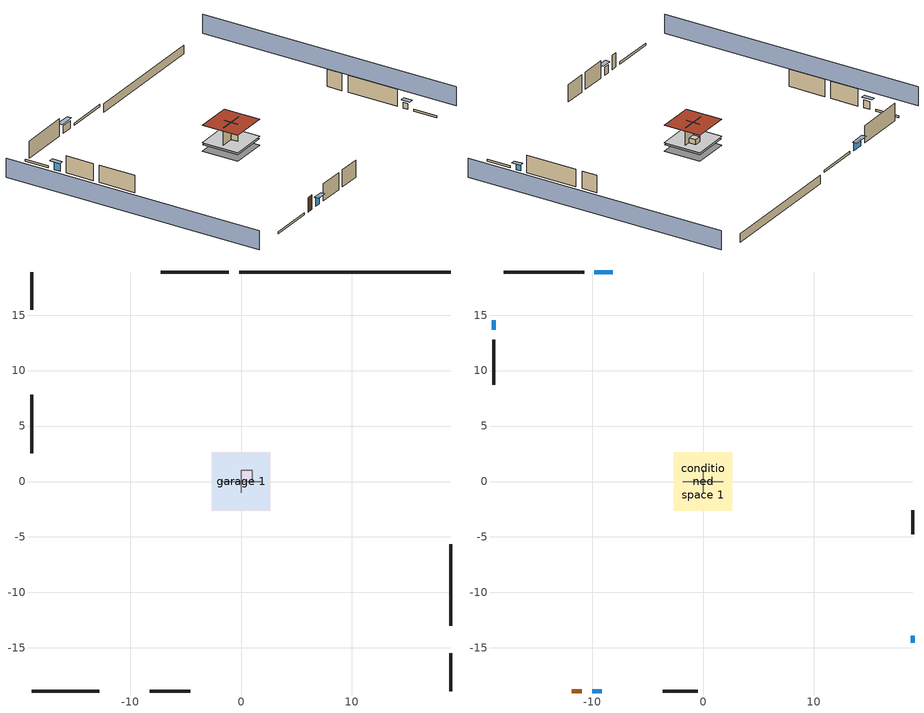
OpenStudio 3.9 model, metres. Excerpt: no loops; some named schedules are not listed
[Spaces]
garage 1
 floor foundation (Slab1 construction): -2.59,-2.59 -2.59,2.59 2.59,2.59 2.59,-2.59 z0
 wall outside (Wall1 construction): 18.89,-12.98 18.89,-5.67 z0.3:2.74
 wall outside (Wall2 construction): -8.22,-18.89 -4.56,-18.89 z0.3:2.74
 wall outside (Wall9 construction): -18.89,7.81 -18.89,2.54 z0.3:2.74
 wall to conditioned space 1 (Wall5 construction Reversed): 1.83,0 -1.83,0 z0.3:2.74
 wall to conditioned space 1 (Wall6 construction Reversed): 0,1.02 0,-1.02 z0.3:2.74
 roof outside (Roof1 construction): -2.59,2.59 -2.59,-2.59 2.59,-2.59 2.59,2.59 z2.74
crawlspace - vented 1
 floor foundation (Slab2 construction): -2.63,-2.63 -2.63,2.63 2.63,2.63 2.63,-2.63 z-0.91
 wall outside (RimJoist1 construction): -1.09,18.89 -7.22,18.89 z0.3:0.61
 wall outside (RimJoist2 construction): 18.89,-18.89 18.89,-15.47 z0.3:0.61
 wall outside (RimJoist3 construction): -18.89,-18.89 -12.76,-18.89 z0.3:0.61
 wall outside (RimJoist4 construction): -18.89,18.89 -18.89,15.47 z0.3:0.61
 wall foundation (FoundationWall1 construction): 18.89,18.89 -0.16,18.89 z-0.91:0.3
central ac and furnace airloop ret air space
 floor adiabatic (AdiabaticConst): 0,0 0,1 1,1 1,0 z0
 wall adiabatic (AdiabaticConst): 0,1 0,0 1,0 1,1 0,1 z0:1
 ceiling adiabatic (AdiabaticConst): 1,0 1,1 0,1 0,0 z1
conditioned space 1
 floor to crawlspace - vented 1 (Floor1 construction): -2.63,-2.63 -2.63,2.63 2.63,2.63 2.63,-2.63 z0.3
 wall outside (Wall3 construction): -10.71,18.89 -17.96,18.89 z0.3:2.74
 wall outside (Wall4 construction): 18.89,-4.74 18.89,-2.58 z0.3:2.74
 wall outside (Wall7 construction): -3.63,-18.89 -0.48,-18.89 z0.3:2.74
 wall outside (Wall8 construction): -18.89,12.76 -18.89,8.73 z0.3:2.74
 wall outside (AdiabaticWallConstruction): -8.15,18.89 -9.79,18.89 z0.3:1.37; 18.89,-14.55 18.89,-13.91 z0.3:1.13; -9.99,-18.89 -9.15,-18.89 / -18.89,14.54 -18.89,13.69 z0.3:1.43
 wall outside (AdiabaticWallConstruction 1): -11.83,-18.89 -10.92,-18.89 z0.3:2.34
 window (WindowConstruction): -8.15,18.89 -9.79,18.89 z0.3:1.37
 window (WindowConstruction 1): 18.89,-14.54 18.89,-13.91 z0.3:1.13
 window (WindowConstruction 2): -9.99,-18.89 -9.15,-18.89 z0.3:1.43
 window (WindowConstruction 3): -18.89,14.54 -18.89,13.69 z0.3:1.43
 door (Door): -11.83,-18.89 -10.92,-18.89 z0.3:2.34
 roof outside (Roof2 construction): -2.63,2.63 -2.63,-2.63 2.63,-2.63 2.63,2.63 z2.74
shading: -23.46,18.89 -23.46,-18.89 / 23.46,-18.89 23.46,18.89 z0:2.74; -10.09,18.89 -7.84,18.89 -7.84,19.5 -10.09,19.5 z1.68; 18.89,-13.61 18.89,-14.85 19.5,-14.85 19.5,-13.61 z1.43; -8.84,-18.89 -10.29,-18.89 -10.29,-19.5 -8.84,-19.5 z1.74; -18.89,13.38 -18.89,14.85 -19.5,14.85 -19.5,13.38 z1.74
[Site]
Portland Intl Arpt_OR: Latitude {deg}=45.59; Longitude {deg}=-122.6; Time Zone {hr}=-8; Elevation {m}=33; Terrain=Suburbs; Keep Site Location Information=Yes
[Site:GroundTemperature:Shallow]
10.2558, 8.96328, 8.85977, 9.47314, 11.9355, 14.3863, 16.5111, 17.8571, 17.9714, 16.8767, 14.8061, 12.4304
[Site:WaterMainsTemperature]
Calculation Method=Schedule; Temperature Schedule=mains temperature schedule
[Building]
Building 1
[Material] Roughness=Rough
Name | Thickness {m} | Conductivity {W/m-K} | Density {kg/m3} | Specific Heat {J/kg-K} | Thermal Absorptance | Solar Absorptance | Visible Absorptance
asphalt or fiberglass shingles | 0.00635 | 0.162714 | 1121.4 | 1465.45 | 0.9 | 0.85 | 0.85
roof rigid ins | 0.00254769 | 0.029427 | 32.04 | 1214.23 | 0.9 | 0.7 | 0.7
osb sheathing 0.5 in. | 0.0127 | 0.115458 | 512.64 | 1214.23 | 0.9 | 0.6 | 0.6
osb sheathing 0.75 in. | 0.01905 | 0.115458 | 512.64 | 1214.23 | 0.9 | 0.7 | 0.7
roof stud and cavity | 0.2032 | 0.151258 | 78.34581 | 1123.46 | 0.9 | 0.7 | 0.7
gypsum board | 0.0127 | 0.160291 | 801 | 837.4 | 0.9 | 0.6 | 0.6
aluminum siding | 0.009525 | 0.089435 | 177.822 | 1046.75 | 0.9 | 0.5 | 0.5
osb sheathing 0.5 in. 1 | 0.0127 | 0.115458 | 512.64 | 1214.23 | 0.9 | 0.7 | 0.7
wall stud and cavity | 0.1397 | 0.419005 | 139.0536 | 1170.24 | 0.9 | 0.6 | 0.6
wall stud and cavity 1 | 0.1397 | 0.549615 | 139.0536 | 1170.24 | 0.9 | 0.7 | 0.7
osb sheathing 0.5 in. 2; osb sheathing 0.5 in. 3 | 0.0127 | 0.115458 | 512.64 | 1214.23
wall stud and cavity 2 | 0.1397 | 0.506836 | 139.0536 | 1170.24 | 0.9 | 0.7 | 0.7
rim joist stud and cavity | 0.0508 | 0.178289 | 50.32683 | 1063.81 | 0.9 | 0.6 | 0.6
floor stud and cavity | 0.1397 | 0.923637 | 92.3553 | 1139.71 | 0.9 | 0.7 | 0.7
floor covering | 0.0127 | 0.0433444 | 54.468 | 1339.84 | 0.9 | 0.6 | 0.6
concrete 4.0 in. | 0.1016 | 1.803125 | 2242.8 | 837.4 | 0.9 | 0.7 | 0.7
concrete 8.0 in. | 0.2032 | 1.803125 | 2242.8 | 837.4 | 0.9 | 0.7 | 0.7
soil 0.5 in. | 0.0127 | 1.3848 | 1842.3 | 418.7 | 0.9 | 0.7 | 0.7
wood siding; wood siding 1 | 0.0254 | 0.102417 | 544.68 | 1172.36
wall rigid ins | 0.512978 | 0.029427 | 32.04 | 1214.23 | 0.9 | 0.7 | 0.7
wall stud and cavity 3 | 0.0889 | 0.380278 | 52.3479 | 1209.89 | 0.9 | 0.7 | 0.7
door material | 0.04445 | 0.0612267 | 512.64 | 1214.23 | 0.9 | 0.7 | 0.7
wall stud and cavity 4 | 0.0889 | 0.391764 | 83.0341 | 1211.67 | 0.9 | 0.7 | 0.7
furniture material conditioned space 1; furniture material garage 1 | 0.1524 | 0.115458 | 640.8 | 1214.23 | 0.9 | 0.6 | 0.6
[Construction]
Roof1 construction: asphalt or fiberglass shingles, roof rigid ins, osb sheathing 0.5 in.
Roof2 construction: asphalt or fiberglass shingles, osb sheathing 0.75 in., roof stud and cavity, gypsum board
Wall1 construction; Wall2 construction: aluminum siding, osb sheathing 0.5 in. 1, wall stud and cavity
Wall3 construction; Wall4 construction: aluminum siding, osb sheathing 0.5 in. 1, wall stud and cavity 1, gypsum board
Wall5 construction Reversed: gypsum board, wall stud and cavity 2, osb sheathing 0.5 in. 2
Wall6 construction Reversed: gypsum board, wall stud and cavity 2, osb sheathing 0.5 in. 3
Wall7 construction; Wall8 construction: aluminum siding, osb sheathing 0.5 in. 3, wall stud and cavity 1, gypsum board
Wall9 construction: aluminum siding, osb sheathing 0.5 in. 3, wall stud and cavity
RimJoist1 construction; RimJoist2 construction; RimJoist3 construction; RimJoist4 construction: aluminum siding, rim joist stud and cavity
Floor1 construction: floor stud and cavity, osb sheathing 0.75 in., floor covering
Slab1 construction: concrete 4.0 in.
FoundationWall1 construction: concrete 8.0 in.
Slab2 construction: soil 0.5 in.
WindowConstruction; WindowConstruction 1; WindowConstruction 2; WindowConstruction 3: WindowMaterial
AdiabaticWallConstruction: wood siding, wall rigid ins, wall stud and cavity 3, gypsum board
Door: door material
AdiabaticWallConstruction 1: wood siding 1, wall rigid ins, wall stud and cavity 3, gypsum board
PartitionWallConstruction: gypsum board, wall stud and cavity 4, gypsum board
furniture construction conditioned space 1: furniture material conditioned space 1
furniture construction garage 1: furniture material garage 1
AdiabaticConst: Adiabatic
[WindowMaterial:SimpleGlazingSystem]
WindowMaterial: U-Factor {W/m2-K}=6.58648; Solar Heat Gain Coefficient=0.76
[Material:NoMass]
Adiabatic: Roughness=Rough; Thermal Resistance {m2-K/W}=176.1
[ThermalZone] Multiplier=1; Use Ideal Air Loads=No
Name | Volume {m3} | Thermostat
conditioned space | 67.5074 | conditioned space temperature setpoint
garage | 65.242
crawlspace - vented | 33.7537
central ac and furnace airloop ret air zone | 1
[Sizing:Zone] Zone Cooling Design Supply Air Temperature Input Method=SupplyAirTemperature; Zone Cooling Design Supply Air Temperature {C}=14; Zone Cooling Design Supply Air Temperature Difference {deltaC}=11.11; Zone Heating Design Supply Air Temperature Input Method=SupplyAirTemperature; Zone Heating Design Supply Air Temperature {C}=40; Zone Heating Design Supply Air Temperature Difference {deltaC}=11.11; Zone Cooling Design Supply Air Humidity Ratio {kg-H2O/kg-air}=0.0085; Zone Heating Design Supply Air Humidity Ratio {kg-H2O/kg-air}=0.008; Cooling Design Air Flow Method=DesignDay; Heating Design Air Flow Method=DesignDay; Account for Dedicated Outdoor Air System=No; Dedicated Outdoor Air System Control Strategy=NeutralSupplyAir; Dedicated Outdoor Air Low Setpoint Temperature for Design {C}=autosize; Dedicated Outdoor Air High Setpoint Temperature for Design {C}=autosize; Zone Load Sizing Method=Sensible Load Only No Latent Load; Zone Latent Cooling Design Supply Air Humidity Ratio Input Method=HumidityRatioDifference; Zone Cooling Design Supply Air Humidity Ratio Difference {kgWater/kgDryAir}=0.005; Zone Latent Heating Design Supply Air Humidity Ratio Input Method=HumidityRatioDifference; Zone Humidification Design Supply Air Humidity Ratio Difference {kgWater/kgDryAir}=0.005; Sizing Option=Coincident
garage; crawlspace - vented; central ac and furnace airloop ret air zone
[Space]
Name | Thermal Zone | Volume {m3}
conditioned space 1 | conditioned space | 67.5074
garage 1 | garage | 65.242
crawlspace - vented 1 | crawlspace - vented | 33.7537
central ac and furnace airloop ret air space | central ac and furnace airloop ret air zone
[ThermostatSetpoint:DualSetpoint]
conditioned space temperature setpoint: Heating Setpoint Temperature Schedule=heating setpoint; Cooling Setpoint Temperature Schedule=cooling setpoint; Temperature Difference Between Cutout And Setpoint {deltaC}=0
[Foundation:Kiva] Wall Depth Below Slab {m}=0.2032
Name | Initial Indoor Air Temperature {C} | Wall Height Above Grade {m}
Foundation Kiva 1 | 13.4258 | 0.1016
Foundation Kiva 2 | 7.47214 | 0.3048
[Foundation:Kiva:Settings]
Soil Conductivity {W/m-K}=1.3848; Soil Density {kg/m3}=1842.3; Soil Specific Heat {J/kg-K}=418.7; Ground Solar Absorptivity=0.9; Ground Thermal Absorptivity=0.9; Ground Surface Roughness {m}=0.03; Far-Field Width {m}=40; Deep-Ground Boundary Condition=ZeroFlux; Deep-Ground Depth {m}=40; Minimum Cell Dimension {m}=0.2; Maximum Cell Growth Coefficient=3; Simulation Timestep=Timestep
[SurfaceProperty:ExposedFoundationPerimeter] Exposed Perimeter Calculation Method=TotalExposedPerimeter
Name | Total Exposed Perimeter {m}
Slab1 | 16.24584
Slab2 | 19.05
[SurfaceProperty:IncidentSolarMultiplier] Incident Solar Multiplier=1; Incident Solar Multiplier Schedule=trans schedule winter=0.85 summer=0.7
Window1; Window2; Window3; Window4
[InternalMass:Definition] Design Level Calculation Method=SurfaceArea
Name | Construction | Surface Area {m2}
partition wall mass | PartitionWallConstruction | 27.68511
furniture mass conditioned space 1 | furniture construction conditioned space 1 | 11.07404
furniture mass garage 1 | furniture construction garage 1 | 2.67561
[InternalMass] Multiplier=1
Name | Internal Mass Definition | Space or SpaceType
partition wall mass | partition wall mass | conditioned space 1
furniture mass conditioned space 1 | furniture mass conditioned space 1 | conditioned space 1
furniture mass garage 1 | furniture mass garage 1 | garage 1
[Fan:SystemModel]
central ac and furnace supply fan: Availability Schedule=Always On Discrete; Design Maximum Air Flow Rate {m3/s}=0.178868; Speed Control Method=Discrete; Electric Power Minimum Flow Rate Fraction=0.2; Design Pressure Rise {Pa}=500; Motor Efficiency=1; Motor In Air Stream Fraction=1; Design Electric Power Consumption {W}=autosize; Design Power Sizing Method=PowerPerFlow; Electric Power Per Unit Flow Rate {W/(m3/s)}=794.58; Electric Power Per Unit Flow Rate Per Unit Pressure {W-s/m3-Pa}=1.66667; Fan Total Efficiency=0.7; Motor Loss Radiative Fraction=0; Speed Flow Fraction 1=0.91293; Speed Electric Power Fraction 1=0.76087; Speed Flow Fraction 2=1; Speed Electric Power Fraction 2=1
[EnergyManagementSystem:Sensor]
Name | Output Variable or Output Meter Index Key | Output Variable or Output Meter
central_ac_and_furnace_supply_fan_s; central_ac_and_furnace_supply_fan_s_1 | central ac and furnace supply fan | Fan Electricity Energy
water_heater_T_set | water heater setpoint | Schedule Value
out_pb_s |  | Site Outdoor Air Barometric Pressure
out_wt_s |  | Site Outdoor Air Humidity Ratio
site_vw_s |  | Site Wind Speed
cool_season | cooling season schedule | Schedule Value
central_ac_and_furnace_airloop_Fan_RTF_s | central ac and furnace supply fan | Fan Runtime Fraction Speed 1
central_ac_and_furnace_airloop_Fan_RTF_s_1 | central ac and furnace supply fan | Fan Runtime Fraction Speed 2
central_ac_and_furnace_airloop_AH_MFR_s | Node 8 | System Node Mass Flow Rate
central_ac_and_furnace_airloop_AH_VFR_s | Node 8 | System Node Current Density Volume Flow Rate
central_ac_and_furnace_airloop_AH_Tout_s | Node 8 | System Node Temperature
central_ac_and_furnace_airloop_AH_Wout_s | Node 8 | System Node Humidity Ratio
central_ac_and_furnace_airloop_RA_T_s | Node 11 | System Node Temperature
central_ac_and_furnace_airloop_Ra_W_s | Node 11 | System Node Humidity Ratio
central_ac_and_furnace_airloop_0_DZ_T_s | crawlspace - vented | Zone Air Temperature
central_ac_and_furnace_airloop_0_DZ_W_s | crawlspace - vented | Zone Mean Air Humidity Ratio
natural_vent_s | natural vent schedule | Schedule Value
htg_sp_s | heating setpoint | Schedule Value
clg_sp_s | cooling setpoint | Schedule Value
mech_vent_range_fan_0_sch_s | mech vent range fan 0 schedule | Schedule Value
mech_vent_bath_fan_0_sch_s | mech vent bath fan 0 schedule | Schedule Value
clothes_dryer_exhaust_0_sch_s | clothes_dryer | Schedule Value
htg_load_cond |  | Heating:EnergyTransfer:Zone:CONDITIONED SPACE
clg_load_cond |  | Cooling:EnergyTransfer:Zone:CONDITIONED SPACE
htg_load_duct |  | Heating:EnergyTransfer:Zone:CENTRAL AC AND FURNACE AIRLOOP RET AIR ZONE
clg_load_duct |  | Cooling:EnergyTransfer:Zone:CENTRAL AC AND FURNACE AIRLOOP RET AIR ZONE
s_conv | Floor1 | Surface Inside Face Convection Heat Gain Energy
s_ig | Floor1 | Surface Inside Face Internal Gains Radiation Heat Gain Energy
s_sol | Floor1 | Surface Inside Face Solar Radiation Heat Gain Energy
s_lgt | Floor1 | Surface Inside Face Lights Radiation Heat Gain Energy
s_surf | Floor1 | Surface Inside Face Net Surface Thermal Radiation Heat Gain Energy
s_conv_1 | Roof2 | Surface Inside Face Convection Heat Gain Energy
s_ig_1 | Roof2 | Surface Inside Face Internal Gains Radiation Heat Gain Energy
s_sol_1 | Roof2 | Surface Inside Face Solar Radiation Heat Gain Energy
s_lgt_1 | Roof2 | Surface Inside Face Lights Radiation Heat Gain Energy
s_surf_1 | Roof2 | Surface Inside Face Net Surface Thermal Radiation Heat Gain Energy
ss_sol | Door1 | Surface Inside Face Solar Radiation Heat Gain Energy
ss_lgt | Door1 | Surface Inside Face Lights Radiation Heat Gain Energy
ss_conv | Door1 | Surface Inside Face Convection Heat Gain Energy
ss_ig | Door1 | Surface Inside Face Internal Gains Radiation Heat Gain Energy
ss_surf | Door1 | Surface Inside Face Net Surface Thermal Radiation Heat Gain Energy
ss_conv_1 | Window1 | Surface Inside Face Convection Heat Gain Energy
ss_ig_1 | Window1 | Surface Inside Face Internal Gains Radiation Heat Gain Energy
ss_surf_1 | Window1 | Surface Inside Face Net Surface Thermal Radiation Heat Gain Energy
ss_trans_in | Window1 | Surface Window Transmitted Solar Radiation Rate
ss_back_out | Window1 | Surface Window Shortwave from Zone Back Out Window Heat Transfer Rate
ss_trans_out | Window1 | Surface Inside Face Initial Transmitted Diffuse Transmitted Out Window Solar Radiation Rate
ss_conv_2 | Window2 | Surface Inside Face Convection Heat Gain Energy
ss_ig_2 | Window2 | Surface Inside Face Internal Gains Radiation Heat Gain Energy
ss_surf_2 | Window2 | Surface Inside Face Net Surface Thermal Radiation Heat Gain Energy
ss_trans_in_1 | Window2 | Surface Window Transmitted Solar Radiation Rate
ss_back_out_1 | Window2 | Surface Window Shortwave from Zone Back Out Window Heat Transfer Rate
ss_trans_out_1 | Window2 | Surface Inside Face Initial Transmitted Diffuse Transmitted Out Window Solar Radiation Rate
ss_conv_3 | Window3 | Surface Inside Face Convection Heat Gain Energy
ss_ig_3 | Window3 | Surface Inside Face Internal Gains Radiation Heat Gain Energy
ss_surf_3 | Window3 | Surface Inside Face Net Surface Thermal Radiation Heat Gain Energy
ss_trans_in_2 | Window3 | Surface Window Transmitted Solar Radiation Rate
ss_back_out_2 | Window3 | Surface Window Shortwave from Zone Back Out Window Heat Transfer Rate
ss_trans_out_2 | Window3 | Surface Inside Face Initial Transmitted Diffuse Transmitted Out Window Solar Radiation Rate
ss_conv_4 | Window4 | Surface Inside Face Convection Heat Gain Energy
ss_ig_4 | Window4 | Surface Inside Face Internal Gains Radiation Heat Gain Energy
ss_surf_4 | Window4 | Surface Inside Face Net Surface Thermal Radiation Heat Gain Energy
ss_trans_in_3 | Window4 | Surface Window Transmitted Solar Radiation Rate
ss_back_out_3 | Window4 | Surface Window Shortwave from Zone Back Out Window Heat Transfer Rate
ss_trans_out_3 | Window4 | Surface Inside Face Initial Transmitted Diffuse Transmitted Out Window Solar Radiation Rate
s_conv_2 | Wall3 | Surface Inside Face Convection Heat Gain Energy
s_ig_2 | Wall3 | Surface Inside Face Internal Gains Radiation Heat Gain Energy
s_sol_2 | Wall3 | Surface Inside Face Solar Radiation Heat Gain Energy
s_lgt_2 | Wall3 | Surface Inside Face Lights Radiation Heat Gain Energy
s_surf_2 | Wall3 | Surface Inside Face Net Surface Thermal Radiation Heat Gain Energy
s_conv_3 | Wall4 | Surface Inside Face Convection Heat Gain Energy
s_ig_3 | Wall4 | Surface Inside Face Internal Gains Radiation Heat Gain Energy
s_sol_3 | Wall4 | Surface Inside Face Solar Radiation Heat Gain Energy
s_lgt_3 | Wall4 | Surface Inside Face Lights Radiation Heat Gain Energy
s_surf_3 | Wall4 | Surface Inside Face Net Surface Thermal Radiation Heat Gain Energy
s_conv_4 | Wall5 | Surface Inside Face Convection Heat Gain Energy
s_ig_4 | Wall5 | Surface Inside Face Internal Gains Radiation Heat Gain Energy
s_sol_4 | Wall5 | Surface Inside Face Solar Radiation Heat Gain Energy
[OtherEquipment:Definition] Design Level Calculation Method=EquipmentLevel
Name | Design Level {W} | Fraction Latent | Fraction Radiant | Fraction Lost
water heater sens; central ac and furnace airloop_0 SupSensLkToCond; central ac and furnace airloop_0 SupCondToLv; central ac and furnace airloop_0 RetCondToRP; central ac and furnace airloop_0 RetSensLkToRP; central ac and furnace airloop_0 SupCondToDZ; central ac and furnace airloop_0 RetCondToDZ; central ac and furnace airloop_0 SupSensLkToDZ; mech vent house fan sensible load | 0 | 0 | 0 | 0
water heater lat; central ac and furnace airloop_0 SupLatLkToCond; central ac and furnace airloop_0 RetLatLkToRP; central ac and furnace airloop_0 SupLatLkToDZ; mech vent house fan latent load | 0 | 1 | 0 | 0
water heater energy adjustment1 | 0.01 | 0 | 0 | 1
clothes dryer 2 | 5471.9 | 0.015 | 0.081 | 0.85
cooking range 2 | 0 | 0.08 | 0.432 | 0.2
general water use sensible | -43.4886 | 0 | 0.6 | 0
general water use latent | 44.1266 | 1 | 0 | 0
[OtherEquipment]
Name | Other Equipment Definition | Space or SpaceType | Schedule | Fuel Type
water heater sens | water heater sens | conditioned space 1 | Always On Discrete
water heater lat | water heater lat | conditioned space 1 | Always On Discrete
water heater energy adjustment1 | water heater energy adjustment1 | conditioned space 1 | Always On Discrete | Electricity
clothes dryer 1 | clothes dryer 2 | conditioned space 1 | clothes_dryer | NaturalGas
cooking range 1 | cooking range 2 | conditioned space 1 | cooking_range | Electricity
general water use sensible | general water use sensible | conditioned space 1 | general water use schedule
general water use latent | general water use latent | conditioned space 1 | general water use schedule
central ac and furnace airloop_0 SupSensLkToCond | central ac and furnace airloop_0 SupSensLkToCond | conditioned space 1 | Always On Discrete
central ac and furnace airloop_0 SupLatLkToCond | central ac and furnace airloop_0 SupLatLkToCond | conditioned space 1 | Always On Discrete
central ac and furnace airloop_0 SupCondToLv | central ac and furnace airloop_0 SupCondToLv | conditioned space 1 | Always On Discrete
central ac and furnace airloop_0 RetCondToRP | central ac and furnace airloop_0 RetCondToRP | central ac and furnace airloop ret air space | Always On Discrete
central ac and furnace airloop_0 RetSensLkToRP | central ac and furnace airloop_0 RetSensLkToRP | central ac and furnace airloop ret air space | Always On Discrete
central ac and furnace airloop_0 RetLatLkToRP | central ac and furnace airloop_0 RetLatLkToRP | central ac and furnace airloop ret air space | Always On Discrete
central ac and furnace airloop_0 SupCondToDZ | central ac and furnace airloop_0 SupCondToDZ | crawlspace - vented 1 | Always On Discrete
central ac and furnace airloop_0 RetCondToDZ | central ac and furnace airloop_0 RetCondToDZ | crawlspace - vented 1 | Always On Discrete
central ac and furnace airloop_0 SupSensLkToDZ | central ac and furnace airloop_0 SupSensLkToDZ | crawlspace - vented 1 | Always On Discrete
central ac and furnace airloop_0 SupLatLkToDZ | central ac and furnace airloop_0 SupLatLkToDZ | crawlspace - vented 1 | Always On Discrete
mech vent house fan sensible load | mech vent house fan sensible load | conditioned space 1 | Always On Discrete
mech vent house fan latent load | mech vent house fan latent load | conditioned space 1 | Always On Discrete
[ElectricEquipment:Definition] Design Level Calculation Method=EquipmentLevel
Name | Design Level {W} | Fraction Latent | Fraction Radiant | Fraction Lost
clothes washer | 333.786 | 0.03 | 0.162 | 0.7
clothes dryer | 411.88 | 0.015 | 0.081 | 0.85
dishwasher | 529.199 | 0.3 | 0.18 | 0.4
fridge | 45.9075 | 0 | 0.6 | 0
cooking range | 1351.13 | 0.08 | 0.432 | 0.2
misc tv | 689.401 | 0 | 0.6 | 0
misc plug loads | 480.471 | 0.021 | 0.558 | 0.049
whole house fan; mech vent house fan | 0 | 0 | 0 | 1
mech vent house fan cfis | 0 | 0 | 0 | 0
mech vent range fan 0 | 30 | 0 | 0 | 1
mech vent bath fan 0 | 15 | 0 | 0 | 1
[ElectricEquipment] Space or SpaceType=conditioned space 1
Name | Electric Equipment Definition | Schedule
clothes washer | clothes washer | clothes_washer
clothes dryer | clothes dryer | clothes_dryer
dishwasher | dishwasher | dishwasher
fridge | fridge | fridge schedule
cooking range | cooking range | cooking_range
misc tv | misc tv | plug_loads_tv
misc plug loads | misc plug loads | plug_loads_other
whole house fan | whole house fan | Always On Discrete
mech vent house fan | mech vent house fan | mech vent house fan schedule
mech vent house fan cfis | mech vent house fan cfis | mech vent house fan cfis schedule
mech vent range fan 0 | mech vent range fan 0 | mech vent range fan 0 schedule
mech vent bath fan 0 | mech vent bath fan 0 | mech vent bath fan 0 schedule
[WaterUse:Equipment:Definition]
Name | Peak Flow Rate {m3/s}
clothes washer | 3.32915e-06
dishwasher | 9.40608e-06
[Lights:Definition] Design Level Calculation Method=LightingLevel; Fraction Radiant=0.6; Fraction Visible=0.2; Return Air Fraction=0
Name | Lighting Level {W}
interior lighting | 392.689
garage lighting | 52.7808
[Lights] Fraction Replaceable=1
Name | Lights Definition | Space or SpaceType | Schedule
interior lighting | interior lighting | conditioned space 1 | lighting_interior
garage lighting | garage lighting | garage 1 | lighting_garage
[Exterior:Lights:Definition]
exterior lighting: Design Level {W}=26.4427
[Exterior:Lights]
exterior lighting: Exterior Lights Definition=exterior lighting; Schedule=exterior lighting schedule
[People:Definition]
occupants: Number of People Calculation Method=People; Number of People {people}=2; Fraction Radiant=0.314171; Sensible Heat Fraction=0.56303; Carbon Dioxide Generation Rate {m3/s-W}=0; Enable ASHRAE 55 Comfort Warnings=No; Mean Radiant Temperature Calculation Type=EnclosureAveraged
[People]
occupants: People Definition=occupants; Space or SpaceType=conditioned space 1; Number of People Schedule=occupants; Activity Level Schedule=occupants activity schedule; Multiplier=1
[ZoneMixing] Schedule=Always On Continuous; Design Flow Rate Calculation Method=Flow/Zone; Design Flow Rate {m3/s}=0
Name | Zone or Space | Source Zone or Space
central ac and furnace airloop_0 ZoneMixDZToCond mix | conditioned space | crawlspace - vented
central ac and furnace airloop_0 ZoneMixCondToDZ mix | crawlspace - vented | conditioned space
[SpaceInfiltration:DesignFlowRate] Schedule=Always On Discrete
Name | Space or SpaceType | Design Flow Rate Calculation Method | Design Flow Rate {m3/s} | Air Changes per Hour {1/hr} | Constant Term Coefficient | Temperature Term Coefficient | Velocity Term Coefficient | Velocity Squared Term Coefficient
natural vent flow; whole house fan flow; infil flow | conditioned space 1 | Flow/Space | 0
infil crawlspace - vented 1 | crawlspace - vented 1 | AirChanges/Hour |  | 2.6013 | 1 | 0 | 0 | 0
crawlspace_vented 1 duct leakage imbalance infil flow | crawlspace - vented 1 | Flow/Space | 0
[SpaceInfiltration:EffectiveLeakageArea]
infil garage 1: Space or SpaceType=garage 1; Schedule=Always On Discrete; Effective Air Leakage Area {cm2}=271.837; Stack Coefficient=0.000129147; Wind Coefficient=4.64657e-05
